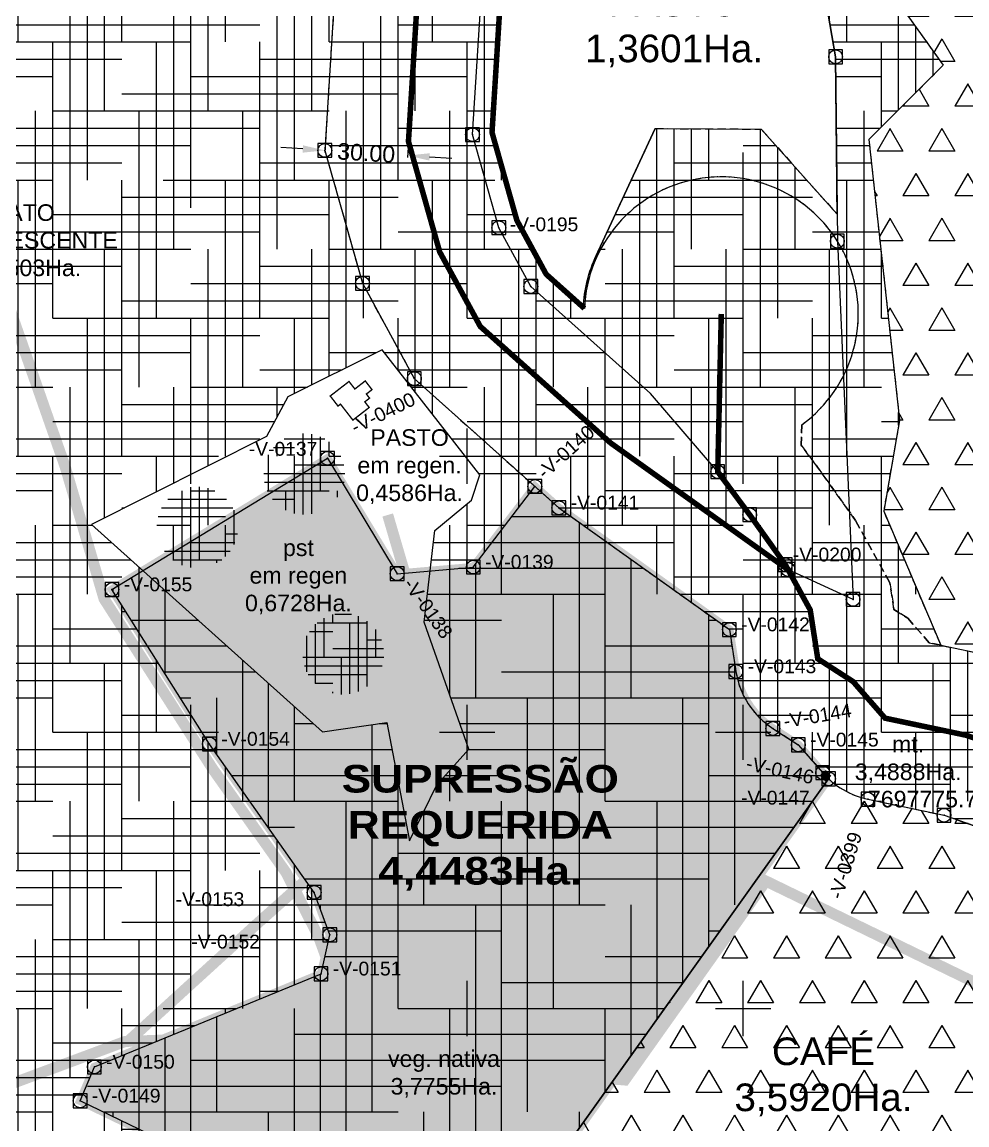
# Model space of a CAD drawing. Extents: x 268950 to 272314, y 7696987 to 7699363.
# Drawn here: x 269638.9 to 269981, y 7697657.8 to 7698057.2 of the extents above; entities that cross this region are included whole.
import ezdxf

# ---------------------------------------------------------------- set-up
doc = ezdxf.new("R2010")
doc.units = 0
doc.header["$LTSCALE"] = 40
doc.header["$MEASUREMENT"] = 0
doc.header["$PDMODE"] = 96
doc.header["$PDSIZE"] = 5
doc.linetypes.add('HIDDEN', pattern=[0.375, 0.25, -0.125])
for name, color, linetype in [('divi', 7, 'Continuous'), ('ESTRDA', 41, 'Continuous'), ('GRADE', 7, 'Continuous'), ('GRADE-EIXO', 9, 'Continuous'), ('POL_APP', 41, 'Continuous'), ('PRENCHIMENTO', 254, 'Continuous'), ('PT_TIPO-V', 7, 'Continuous'), ('TRACKLOGS', 7, 'Continuous')]:
    doc.layers.add(name, color=color, linetype=linetype)
doc.layers.add('pena 02', color=1, linetype='Continuous', lineweight=25)
doc.styles.add('ARIAL', font='arial.ttf')
doc.styles.add('ROMANS', font='romans.shx')
doc.styles.get("Standard").update_dxf_attribs({"font": 'arial.ttf'})
doc.styles.add('style1', font='arial.ttf')
doc.linetypes.add('CERCA', pattern='A,12.7,-4,["X",Standard,S=2,R=0,X=-2,Y=-1],-4', length=20.7)
doc.dimstyles.get("Standard").update_dxf_attribs({"dimtxt": 0.18, "dimasz": 0.18, "dimexe": 0.18, "dimexo": 0.0625, "dimgap": 0.09, "dimtad": 0, "dimtih": 1, "dimtoh": 1, "dimdec": 4, "dimzin": 0, "dimdsep": 46, "dimtxsty": 'Standard', "dimcen": 0.09, "dimadec": 0, "dimazin": 0, "dimtfac": 1, "dimtdec": 4, "dimtofl": 0, "dimtmove": 0, "dimatfit": 3, "dimfxl": 0, "dimtolj": 1, "dimtzin": 0, "dimarcsym": 0})
pattern_1 = [(240, (0, 0), (9.37499998184964, -16.23797631047911), [9.375, -9.375]), (299.9999999999999, (0, 0), (18.74999998184964, -1.047911848211466e-08), [9.375, -9.375]), (180, (4.687499999999999, -8.11898815), (-9.375000000000002, -16.2379763), [9.375, -9.375])]
pattern_2 = [(0, (0, 0), (25, 6.25), [100, -50]), (90, (0, 0), (-6.250000000000002, -25), [100, -50])]
pattern_3 = [(0, (0, 0), (12.5, 3.125), [50, -25]), (90, (0, 0), (-3.125000000000001, -12.5), [50, -25])]

# ---------------------------------------------------------------- blocks, each defined once
blk = doc.blocks.new('PASTO CASA')
at = {"layer": 'TRACKLOGS', "color": 5}
blk.add_lwpolyline([(269779.143220107, 7697760.76238048), (269789.004338725, 7697780.98415203), (269800.605378412, 7697793.84294514), (269784.45402136, 7697839.91819674), (269788.27544361, 7697873.04407705), (269801.564681448, 7697884.05818051), (269804.676934261, 7697893.23685242), (269769.216119843, 7697938.50792595), (269735.095327509, 7697921.44262005), (269727.430643226, 7697907.11487209), (269664.070141714, 7697875.31866075), (269747.662165075, 7697800.23147012), (269770.94104717, 7697803.54385461), (269779.143220107, 7697760.76238048)], dxfattribs=at)
blk = doc.blocks.new('BL-GRADEI')
at = {"layer": 'GRADE', "color": 8}
for p, q in [((0, -2.5), (0, 2.5)), ((-2.5, 0), (2.5, 0))]:
    blk.add_line(p, q, dxfattribs=at)
at = {"layer": 'GRADE', "color": 8, "style": 'ROMANS'}
blk.add_attdef('E-N', (0.5, 0.5), '', height=1.75, dxfattribs=at)
blk = doc.blocks.new('*D13')
at = {"color": 0, "linetype": 'HIDDEN', "lineweight": -2, "ltscale": 50}
for p, q in [((269748.8177423653, 7698015.613008456), (269748.4696216771, 7698010.036915822)), ((269740.5300296681, 7698011.25399377), (269732.5455747289, 7698011.752470774)), ((269778.7594483876, 7698013.743719692), (269778.4113276993, 7698008.167627058)), ((269786.4406455689, 7698008.387750998), (269794.4251005081, 7698007.889273995))]:
    blk.add_line(p, q, dxfattribs=at)
at = {"color": 0, "linetype": 'HIDDEN', "ltscale": 50}
for points in [[(269740.6131091687, 7698012.58473626), (269740.4469501675, 7698009.923251281), (269748.5144846074, 7698010.755516766)], [(269786.5237250695, 7698009.718493488), (269786.3575660683, 7698007.057008509), (269778.4561906296, 7698008.886228002)]]:
    blk.add_solid(points, dxfattribs=at)
at = {"layer": 'Defpoints', "color": 0, "linetype": 'HIDDEN', "ltscale": 50}
for p in [(269748.8333197717, 7698015.862522673), (269748.5144846074, 7698010.755516766), (269778.7750257939, 7698013.993233909)]:
    blk.add_point(p, dxfattribs=at)
at = {"color": 0, "linetype": 'HIDDEN', "ltscale": 50, "insert": (269763.4853376186, 7698009.820872384), "char_height": 6, "attachment_point": 5, "rotation": 356.4276072603269}
blk.add_mtext('\\A1;30.00', dxfattribs=at)
blk = doc.blocks.new('POL_APP')
at = {"layer": 'POL_APP', "color": 1, "linetype": 'Continuous', "ltscale": 50}
blk.add_lwpolyline([(269924.1572710811, 7698098.87262406), (269933.4516714901, 7698044.62367284), (269934.0782274091, 7697977.87959952), (269939.7750501011, 7697848.15433957), (269916.195318929, 7697858.962245994), (269915.2308268431, 7697860.71413053), (269902.3391312401, 7697878.79162706), (269890.7676072531, 7697894.37088338), (269866.4095440792, 7697922.74513696), (269823.0756530233, 7697961.480980623), (269811.5097173685, 7697982.749634063), (269801.974774037, 7698016.47548372), (269805.6536605073, 7698075.40278234)], dxfattribs=at)
blk.add_lwpolyline([(269752.8766754388, 7698080.627779426), (269748.5144846076, 7698010.755516767), (269762.1198707921, 7697962.63218839), (269780.9041394541, 7697928.089708455), (269833.248223285, 7697881.299720329), (269894.9928582094, 7697837.20120487), (269897.336615697, 7697822.042944174, 0.2144463881282025), (269910.734677228, 7697801.40901089), (269919.9386323727, 7697795.478298022), (269928.7620716494, 7697785.383436462, 0.1625770550986229), (269945.159707303, 7697775.772054398), (269972.6953361627, 7697769.965328945), (269986.2200590016, 7697765.259071751)], format="xyb", dxfattribs=at)

msp = doc.modelspace()

# ---------------------------------------------------------------- hatches: boundary and pattern name
at = {"layer": 'PRENCHIMENTO', "linetype": 'HIDDEN', "ltscale": 50}
h = msp.add_hatch(dxfattribs=at)
h.set_pattern_fill('HOUND', color=1, scale=100)
h.set_pattern_definition(pattern_2)
h.paths.add_polyline_path([(270042.794195067, 7697771.98865056), (270017.771295624, 7697778.35278969), (270000.999596073, 7697791.88057845), (269980.752616291, 7697798.92600891), (269951.349975239, 7697805.12645071), (269939.743315916, 7697818.40558318), (269926.984313887, 7697826.62704627), (269924.245560419, 7697844.33994501), (269916.2300278079, 7697858.899201466), (269852.018782225, 7697904.75939012), (269804.774807512, 7697946.99042855), (269790.076387722, 7697974.01942179), (269778.775025794, 7698013.99323391), (269782.598296833, 7698075.23324119), (269788.451321811, 7698094.37494343), (269788.629405231, 7698115.61845909), (269767.8856737903, 7698144.746642609), (269741.3220347573, 7698170.35374064), (269707.2904318098, 7698191.217800449), (269696.7347405041, 7698193.03910014), (269667.0311905149, 7698201.382545898), (269656.3437771965, 7698218.360080332), (269644.7513844742, 7698235.28285074), (269596.1369284309, 7698255.961427835), (269563.5502871796, 7698269.013766851), (269538.9079082165, 7698269.864121679), (269505.9424901532, 7698268.783145489), (269463.3534641254, 7698296.66149948), (269440.2440683738, 7698326.350718326), (269443.8687053395, 7698273.560215882), (269497.4469305343, 7698238.488441123), (269538.8821737036, 7698239.847153189), (269557.268967398, 7698239.212664983), (269584.6869666734, 7698228.230587421), (269624.9504221273, 7698211.104180271), (269631.2651857855, 7698201.885781782), (269647.7969070239, 7698175.624247939), (269690.1103788859, 7698163.738794602), (269696.5174295593, 7698162.633309505), (269722.854872101, 7698146.486377572), (269745.0624747009, 7698125.078457668), (269758.5489013979, 7698106.140924033), (269758.4888878749, 7698098.98192959), (269752.8766754387, 7698080.627779426), (269748.5144846075, 7698010.755516767), (269762.119870792, 7697962.63218839), (269780.904139454, 7697928.089708455), (269833.2482232848, 7697881.299720329), (269894.9928582093, 7697837.20120487), (269897.3366156969, 7697822.042944174, 0.2144463881282013), (269910.7346772279, 7697801.40901089), (269919.9386323726, 7697795.478298022), (269928.7620716444, 7697785.383436466, 0.02561658402370908), (269930.8995114869, 7697783.176996673, 0.1363924417754709), (269945.1597073019, 7697775.772054398), (269972.6953361626, 7697769.965328945), (269986.2200590015, 7697765.259071751), (269998.9368454287, 7697755.001912065, 0.1078377782754368), (270010.3767293287, 7697749.278395641), (270032.8147373482, 7697743.571678673), (270047.2139220439, 7697737.030578494, 0.09610536711786534), (270058.3275370972, 7697734.37234818), (270084.7295941476, 7697733.232293185), (270091.752792389, 7697728.08573416, 0.02456764898701015), (270094.2119978095, 7697726.463012529), (270113.0884670225, 7697715.297548587, 0.08773099031455873), (270122.8692556446, 7697711.625705152), (270141.3315561091, 7697708.187494743), (270182.4219646472, 7697682.803688878), (270184.6712503377, 7697682.830636439), (270195.820708529, 7697704.59838895), (270212.854047381, 7697690.58873526), (270234.397120658, 7697668.70789894), (270246.441382682, 7697666.5658793), (270252.195816196, 7697649.51055287), (270263.703654725, 7697649.66761871), (270280.725473957, 7697653.87213943), (270287.699183558, 7697639.430389199), (270297.3916412, 7697613.85324091), (270303.913162598, 7697598.70008847), (270314.399784212, 7697590.09616718), (270325.985086638, 7697587.31009982), (270333.386674799, 7697578.19284115), (270336.690035812, 7697568.56540029), (270316.584598154, 7697562.72250933), (270317.132848298, 7697558.24020417), (270319.0707013682, 7697556.326295436), (270337.2090194188, 7697560.812569343), (270342.667747206, 7697570.95839887), (270329.682432477, 7697607.993803099), (270324.370154256, 7697623.68494226), (270310.741509323, 7697635.65356936), (270297.569519362, 7697646.75808775), (270290.941060317, 7697655.78011938), (270279.313199458, 7697658.4804465), (270258.6865516472, 7697662.387683534), (270258.7445877292, 7697662.445552523), (270248.120986769, 7697671.80448391), (270238.677769695, 7697676.77904691), (270230.518682764, 7697684.28586206), (270216.208370419, 7697697.51546586), (270204.790187128, 7697713.07382421), (270190.775571643, 7697712.90592215), (270152.331888473, 7697736.65470015), (270128.361686851, 7697741.11863989), (270109.485217639, 7697752.28410383), (270095.118937001, 7697762.81163114), (270059.621747197, 7697764.34441885)])
h = msp.add_hatch(dxfattribs=at)
h.set_pattern_fill('HOUND', color=70, scale=100)
h.set_pattern_definition(pattern_2)
h.paths.add_polyline_path([(269727.430643226, 7697907.11487209), (269735.095327509, 7697921.44262005), (269769.216119843, 7697938.50792595), (269804.676934261, 7697893.23685242), (269801.564681448, 7697884.05818051), (269788.27544361, 7697873.04407705), (269786.5966371257, 7697858.491395083), (269802.237297383, 7697859.85315179), (269824.5619640551, 7697889.064303), (269780.904139454, 7697928.089708455), (269762.119870792, 7697962.63218839), (269748.5144846075, 7698010.755516767), (269752.8766754387, 7698080.627779426), (269758.4888878749, 7698098.98192959), (269758.5489013979, 7698106.140924033), (269745.0624747009, 7698125.078457668), (269722.854872101, 7698146.486377572), (269696.5174295593, 7698162.633309505), (269690.1103788859, 7698163.738794602), (269647.7969070239, 7698175.624247939), (269631.2651857855, 7698201.885781782), (269624.9504221273, 7698211.104180271), (269584.6869666734, 7698228.230587421), (269557.268967398, 7698239.212664983), (269538.8821737036, 7698239.847153189), (269497.4469305343, 7698238.488441123), (269443.8687053391, 7698273.560215882), (269455.73695658, 7698100.70678199), (269457.4565314621, 7698093.130815629), (269571.322025995, 7698142.338843071), (269531.047466625, 7697837.63588777), (269531.4295573732, 7697811.596225556), (269540.877661231, 7697779.29772533), (269532.6962517239, 7697643.377896833), (269569.94734973, 7697649.56210569, -0.1217635986117312), (269584.3019331848, 7697648.442763835), (269614.639420469, 7697661.96342051), (269648.725954205, 7697651.61389376), (269736.291245246, 7697601.25976421), (269779.417499636, 7697588.223533), (269797.3601033256, 7697600.171727276), (269659.892830854, 7697666.53740866), (269665.04591141, 7697678.81735588), (269747.124198914, 7697712.55548316), (269750.327844715, 7697726.64507172), (269744.648784461, 7697742.02493352), (269706.743301113, 7697795.76897251), (269671.409263703, 7697851.70462409), (269682.7004095896, 7697858.583876506), (269664.070141714, 7697875.31866075)])
h.paths.add_polyline_path([(269610.4681590768, 7697961.968433987), (269666.5841208776, 7697961.968433987), (269666.5841208776, 7697994.357247083), (269610.4681590768, 7697994.357247083)], flags=24)
at = {"layer": 'PRENCHIMENTO', "linetype": 'Continuous', "ltscale": 50}
h = msp.add_hatch(dxfattribs=at)
h.set_pattern_fill('TRIANG', color=70, scale=50, angle=180)
h.set_pattern_definition(pattern_1)
h.paths.add_polyline_path([(270082.50669048, 7698261.52634263), (270081.113910356, 7698264.822124586), (269913.7922200228, 7698123.430483933), (269972.389205844, 7698041.561770351), (269945.4886893689, 7698014.74720383), (269956.572702026, 7697913.00437762), (269950.8524291319, 7697880.12016938), (269971.5255302416, 7697831.531623572), (269988.809896426, 7697827.886688875), (270015.7791331444, 7697818.502085148), (270030.4582823328, 7697806.662114561), (270112.6094430548, 7697808.401111661), (270226.875666764, 7697976.86362223)])
h.paths.add_polyline_path([(270050.6662904517, 7697802.868676839), (270078.0690871779, 7697802.868676839), (270078.0690871779, 7697810.527271656), (270050.6662904517, 7697810.527271656)], flags=9)
h.paths.add_polyline_path([(270052.5174477386, 7697980.150632109), (270121.9853877113, 7697980.150632109), (270121.9853877113, 7698017.465320603), (270052.5174477386, 7698017.465320603)], flags=24)
h = msp.add_hatch(dxfattribs=at)
h.set_pattern_fill('HOUND', color=70, scale=100)
h.set_pattern_definition(pattern_2)
edge = h.paths.add_edge_path()
edge.add_line((269971.5255302424, 7697831.531623571), (269967.3440737544, 7697832.413410944))
edge.add_line((269967.3440737544, 7697832.413410944), (269959.5479994594, 7697841.332868337))
edge.add_line((269959.5479994594, 7697841.332868337), (269954.5711504361, 7697844.53977907))
edge.add_line((269954.5711504361, 7697844.53977907), (269953.0830866171, 7697854.163837626))
edge.add_line((269953.0830866171, 7697854.163837626), (269940.6694946633, 7697876.711642939))
edge.add_line((269940.6694946633, 7697876.711642939), (269926.5958128683, 7697896.446590276))
edge.add_line((269926.5958128683, 7697896.446590276), (269920.9910352781, 7697903.9925511))
edge.add_line((269920.9910352781, 7697903.9925511), (269921.1567872553, 7697911.380107794))
edge.add_arc((269892.050309987, 7697951.54087508), 49.59913555670247, 305.9326855403866, 537.7187050673393)
edge.add_line((269842.4904845481, 7697953.515197854), (269842.104147503, 7697953.860541672))
edge.add_arc((269892.0503099871, 7697951.540875079), 49.99999999988596, 155.0078998585787, 177.3409034235943, ccw=False)
edge.add_line((269846.7320075665, 7697972.665539945), (269868.1673042279, 7698018.65023427))
edge.add_line((269868.1673042279, 7698018.65023427), (269906.5028949833, 7698018.459118899))
edge.add_line((269906.5028949833, 7698018.459118899), (269933.9869109492, 7697987.607115148))
edge.add_line((269933.9869109492, 7697987.607115148), (269933.45167149, 7698044.623672841))
edge.add_line((269933.45167149, 7698044.623672841), (269924.1572710809, 7698098.872624059))
edge.add_line((269924.1572710809, 7698098.872624059), (269901.9348975655, 7698113.410705432))
edge.add_line((269901.9348975655, 7698113.410705432), (269869.6105834183, 7698112.186284762))
edge.add_line((269869.6105834183, 7698112.186284762), (269836.7165275509, 7698106.090681012))
edge.add_line((269836.7165275509, 7698106.090681012), (269840.1631319894, 7698082.547222949))
edge.add_line((269840.1631319894, 7698082.547222949), (269824.4694145485, 7698064.344958261))
edge.add_line((269824.4694145485, 7698064.344958261), (269812.7466555604, 7698071.234302494))
edge.add_line((269812.7466555604, 7698071.234302494), (269818.4137557471, 7698089.767957269))
edge.add_line((269818.4137557471, 7698089.767957269), (269818.5594131018, 7698107.143377692))
edge.add_line((269818.5594131018, 7698107.143377692), (269913.7922200227, 7698123.430483932))
edge.add_line((269913.7922200227, 7698123.430483932), (269972.389205844, 7698041.56177035))
edge.add_line((269972.389205844, 7698041.56177035), (269945.488689369, 7698014.74720383))
edge.add_line((269945.488689369, 7698014.74720383), (269956.572702026, 7697913.00437762))
edge.add_line((269956.572702026, 7697913.00437762), (269950.852429132, 7697880.12016938))
edge.add_line((269950.852429132, 7697880.12016938), (269971.5255302424, 7697831.531623571))
at = {"layer": 'PRENCHIMENTO', "linetype": 'HIDDEN', "ltscale": 50}
h = msp.add_hatch(dxfattribs=at)
h.set_pattern_fill('HOUND', color=1, scale=100)
h.set_pattern_definition(pattern_2)
h.paths.add_polyline_path([(269902.6232688889, 7698000), (269900, 7698000), (269900, 7698000.498782272, 0.4501616300708786), (269842.4904845481, 7697953.515197854), (269842.104147503, 7697953.860541672), (269828.6454755701, 7697965.891148645), (269818.032904652, 7697985.40665519), (269809.0355669805, 7698017.230951053), (269812.3199182273, 7698069.838702954), (269818.4137557471, 7698089.767957269), (269818.5594131018, 7698107.143377692), (269788.5152851264, 7698102.005107382), (269788.451321811, 7698094.37494343), (269782.598296833, 7698075.23324119), (269778.775025794, 7698013.99323391), (269790.076387722, 7697974.01942179), (269804.774807512, 7697946.99042855), (269852.018782225, 7697904.75939012), (269916.2300278079, 7697858.899201466), (269924.245560419, 7697844.33994501), (269926.984313887, 7697826.62704627), (269939.743315916, 7697818.40558318), (269951.349975239, 7697805.12645071), (269980.752616291, 7697798.92600891), (270000.999596073, 7697791.88057845), (270017.771295624, 7697778.35278969), (270042.794195067, 7697771.98865056), (270059.621747197, 7697764.34441885), (270095.118937001, 7697762.81163114), (270109.485217639, 7697752.28410383), (270128.361686851, 7697741.11863989), (270152.331888473, 7697736.65470015), (270190.775571643, 7697712.90592215), (270193.211085423, 7697712.935100816), (270198.069694808, 7697721.42516628), (270212.20001446, 7697725.03735568), (270222.006451049, 7697717.95072864), (270232.794874091, 7697711.55051874), (270246.776166848, 7697710.111951694), (270238.6892481883, 7697717.588149784), (270219.8514638515, 7697743.256418699), (270199.1291786388, 7697743.008155422), (270168.0986692792, 7697762.177408137, 0.0925763474867239), (270157.8243196815, 7697766.147634887), (270139.0691454412, 7697769.640386803), (270126.027930711, 7697777.3542877), (270112.8513622531, 7697787.01000081, 0.1483860172561517), (270096.4131471004, 7697792.78370181), (270066.7306166049, 7697794.06540941), (270055.2020202212, 7697799.302490916, 0.04436556047792395), (270050.1887613615, 7697801.06304461), (270031.5102771554, 7697805.813592102), (270019.8340462678, 7697815.231456075, 0.0861808448316726), (270010.8589632236, 7697820.214178281), (269990.6119834408, 7697827.259608741, 0.03176914025195093), (269986.9428842178, 7697828.280405224), (269971.5255302416, 7697831.531623572), (269967.3440737544, 7697832.413410944), (269959.5479994594, 7697841.332868337), (269954.5711504361, 7697844.53977907), (269953.0830866171, 7697854.163837626), (269940.6694946633, 7697876.711642939), (269926.5958128683, 7697896.446590276), (269920.9910352781, 7697903.9925511), (269921.1567872553, 7697911.380107794, 0.6479150151604461)])
h.paths.add_polyline_path([(270161.1411932172, 7697734.782276219), (270173.7417119023, 7697755.179550895), (270163.2227349814, 7697761.67770162), (270150.6222162964, 7697741.280426944)], flags=24)
h.paths.add_polyline_path([(269814.1618327427, 7697980.112615644), (269841.5646294688, 7697980.112615644), (269841.5646294688, 7697987.771210461), (269814.1618327427, 7697987.771210461)], flags=24)
h.paths.add_polyline_path([(269916.6674278448, 7697860.522682311), (269944.0702245709, 7697860.522682311), (269944.0702245709, 7697868.181277128), (269916.6674278448, 7697868.181277128)], flags=24)
at = {"layer": 'PRENCHIMENTO', "linetype": 'Continuous', "ltscale": 50}
h = msp.add_hatch(dxfattribs=at)
h.set_pattern_fill('HOUND', color=1, scale=100)
h.set_pattern_definition(pattern_2)
h.paths.add_polyline_path([(270373.7109218172, 7697576.030101779), (270372.4624650474, 7697576.650764538), (270358.0462446749, 7697617.767253439), (270352.7858462256, 7697633.305152752, 0.1316828683692204), (270344.1660685101, 7697646.226498969), (270330.5374235715, 7697658.195126073, 0.005049491405804392), (270330.0781270658, 7697658.590334918), (270319.6337003585, 7697667.395407559), (270315.1174793527, 7697673.542460512, 0.1652191533545287), (270299.2951826298, 7697684.593460741, 0.1089251904540578), (270294.0034277348, 7697696.377593753), (270290.8236946263, 7697700.656654843), (270283.1427187949, 7697722.76134773), (270280.0866282557, 7697737.81263331, 0.06657040414118331), (270277.4848845709, 7697745.328241517), (270274.5835839848, 7697751.093843956), (270272.4308924729, 7697762.828154125), (270273.5667682044, 7697776.978170567), (270277.2323166931, 7697795.590547552, 0.1168521392626985), (270276.7040617922, 7697809.413827671), (270273.0738324232, 7697822.487791657), (270285.8216423538, 7697880.093651867), (270312.6507280774, 7697920.915393212), (270336.4722425319, 7697945.977751857), (270336.361059594, 7697945.72492534), (270352.574688311, 7697953.01321874), (270374.1900279187, 7697952.658068284), (270414.242951974, 7697979.43262356), (270422.207286497, 7698003.53311553), (270403.975472233, 7698018.44923385), (270410.4360439181, 7698040.57200072, 0.5760375058164715), (270328.7912482621, 7698011.988001935), (270320.1135185903, 7698009.603359068, 0.1364870941533237), (270306.3181779206, 7698001.343801501), (270267.3110018427, 7697960.30477191, 0.04467525345790064), (270263.9854521527, 7697956.113473394), (270232.6518312076, 7697908.437865554, 0.09116479519958219), (270228.4306854189, 7697898.443074991), (270212.8751861249, 7697828.149595351, 0.1227686204404368), (270213.2601954628, 7697813.641217699), (270216.9895915713, 7697800.21011309), (270214.365754947, 7697786.887185688, 0.02859550897118168), (270213.8965544081, 7697783.490784242), (270212.307568834, 7697763.696213962, 0.06547767408825647), (270212.7038037102, 7697755.882476247), (270215.0306841097, 7697743.198663362), (270199.1291786388, 7697743.008155422), (270168.0986692792, 7697762.177408137, 0.09257634748672339), (270157.8243196815, 7697766.147634887), (270139.0691454412, 7697769.640386803), (270126.027930711, 7697777.3542877), (270112.8513622531, 7697787.01000081, 0.1483860172561514), (270096.4131471004, 7697792.78370181), (270066.7306166049, 7697794.06540941), (270055.2020202212, 7697799.302490916, 0.04436556047792391), (270050.1887613615, 7697801.06304461), (270031.5102771554, 7697805.813592102), (270019.8340462678, 7697815.231456075, 0.08618084485320265), (270010.8589632212, 7697820.214178282), (269990.6119834381, 7697827.259608742, 0.03176914023643579), (269986.9428842169, 7697828.280405224), (269985.7626322803, 7697828.529297269), (269971.5255302416, 7697831.531623572), (269967.3440737544, 7697832.413410944), (269959.5479994594, 7697841.332868337), (269954.5711504361, 7697844.53977907), (269953.0830866171, 7697854.163837626), (269940.6694946633, 7697876.711642939), (269926.5958128683, 7697896.446590276), (269920.9910352781, 7697903.9925511), (269921.1567872553, 7697911.380107794, 1.597014638220179), (269842.4904845481, 7697953.515197854), (269828.6454755701, 7697965.891148645), (269818.032904652, 7697985.40665519), (269809.0355669805, 7698017.230951053), (269812.3199182273, 7698069.838702954), (269818.4137557471, 7698089.767957269), (269818.5594131016, 7698107.14337769), (269788.5152851264, 7698102.005107381), (269788.451321811, 7698094.37494343), (269782.598296833, 7698075.23324119), (269778.775025794, 7698013.99323391), (269790.076387722, 7697974.01942179), (269804.774807512, 7697946.99042855), (269852.018782225, 7697904.75939012), (269916.2300278079, 7697858.899201466), (269924.245560419, 7697844.33994501), (269926.984313887, 7697826.62704627), (269939.743315916, 7697818.40558318), (269951.349975239, 7697805.12645071), (269980.752616291, 7697798.92600891), (270000.999596073, 7697791.88057845), (270017.771295624, 7697778.35278969), (270042.794195067, 7697771.98865056), (270059.621747197, 7697764.34441885), (270095.118937001, 7697762.81163114), (270109.485217639, 7697752.28410383), (270128.361686851, 7697741.11863989), (270152.331888473, 7697736.65470015), (270190.775571643, 7697712.90592215), (270204.790187128, 7697713.07382421), (270216.208370419, 7697697.51546586), (270230.518682764, 7697684.28586206), (270238.677769695, 7697676.77904691), (270248.120986769, 7697671.80448391), (270258.844167757, 7697662.35782684), (270279.313199458, 7697658.4804465), (270290.941060317, 7697655.78011938), (270297.569519362, 7697646.75808775), (270310.741509323, 7697635.65356936), (270324.370154256, 7697623.68494226), (270329.682432477, 7697607.993803099), (270342.667747206, 7697570.95839887), (270337.150204069, 7697560.70325257), (270360.355927208, 7697549.16666717), (270362.266398306, 7697537.63961729), (270368.488456611, 7697526.14612712), (270377.693483562, 7697517.25102618), (270392.6076872233, 7697505.807509207), (270392.6076872007, 7697505.807509228), (270377.6934835545, 7697517.251026175), (270368.4884566144, 7697526.146127113), (270362.266398306, 7697537.63961729), (270360.355927208, 7697549.16666717), (270337.0229078736, 7697560.766537107), (270319.0707013682, 7697556.326295436), (270325.498854468, 7697549.97756934), (270352.406149412, 7697516.27890324), (270343.3800910324, 7697509.727540762, 0.05590840705649511), (270347.6415398064, 7697504.572855237), (270356.8465667588, 7697495.677754295, 0.02845814980312747), (270359.4311971646, 7697493.449998984), (270366.8101960825, 7697487.788168069), (270378.671220612, 7697484.91333556), (270392.162838784, 7697474.73042873), (270410.623434492, 7697472.43337716), (270413.811653004, 7697469.91083429), (270413.625248092, 7697454.5652996), (270447.532978744, 7697457.01802894), (270460.995414226, 7697447.82551769), (270462.8461620313, 7697430.882542383), (270463.681370739, 7697430.281146789), (270464.8832536759, 7697429.442051275), (270468.8270153807, 7697418.550529648, 0.1687672684997836), (270481.2361390638, 7697403.261390899), (270488.1652123521, 7697398.968964729, 0.03622999877826567), (270492.0120517301, 7697396.95552792), (270497.5807525724, 7697403.831500969), (270520.055370632, 7697421.565599494), (270503.96383225, 7697424.4719765), (270497.034758961, 7697428.76440267), (270489.853506547, 7697448.59693106), (270481.0339620821, 7697454.75430294), (270481.0339625038, 7697454.754302637), (270489.8535065472, 7697448.596931059), (270497.034758961, 7697428.76440267), (270503.96383225, 7697424.4719765), (270520.055370632, 7697421.565599494), (270545.7342448633, 7697441.8280878), (270543.2306880017, 7697443.910172377, 0.1294802840516547), (270529.3802539277, 7697450.366784545), (270520.5406778173, 7697451.963346672), (270518.0612501272, 7697458.810804082, 0.1546924625668296), (270507.0268350194, 7697473.195239726), (270498.3865541431, 7697479.227458591), (270486.1821178216, 7697488.015315037), (270480.0854029451, 7697494.518181056, 0.08548187634032675), (270471.9605494512, 7697500.657290484), (270459.5721866217, 7697507.052171823, 0.1986083964091591), (270436.7252384283, 7697508.985270337), (270420.0995157668, 7697521.315730955), (270412.8594344846, 7697527.940442423, 0.02164551831597975), (270410.8699736033, 7697529.608536416), (270397.3115343424, 7697540.011789136), (270392.6658112119, 7697544.501094425), (270391.0409897259, 7697547.50249185), (270389.9521895017, 7697554.071894814, 0.2407962987720577)])
at = {"layer": 'PRENCHIMENTO', "linetype": 'HIDDEN', "ltscale": 50}
h = msp.add_hatch(dxfattribs=at)
h.set_pattern_fill('HOUND', color=70, scale=50)
h.set_pattern_definition(pattern_3)
h.paths.add_polyline_path([(269726.3770292229, 7697893.528255662, 0.1284363139109131), (269728.2548762441, 7697886.33842666), (269749.4399964617, 7697899.245689651), (269755.255148802, 7697889.623911678, 0.06729425518742546), (269755.7830191123, 7697893.528255662, 1)])
h.paths.add_polyline_path([(269687.6107408897, 7697874.230960302, 0.193264641877815), (269691.6934549265, 7697864.062986375), (269716.2197743139, 7697879.005910998, 0.84692913285085)])
h = msp.add_hatch(color=253, dxfattribs=at)
h.dxf.hatch_style = 1
edge = h.paths.add_edge_path()
edge.add_arc((269951.3499752274, 7697805.126450716), 29.99999999915376, 221.1551646285589, 227.0247695479088, ccw=False)
edge.add_line((269928.7620716476, 7697785.383436462), (269919.9386323753, 7697795.478298021))
edge.add_line((269919.9386323753, 7697795.478298021), (269910.7346772278, 7697801.409010889))
edge.add_arc((269926.984313886, 7697826.627046269), 29.99999999949211, 188.7894229951943, 237.2036572256829, ccw=False)
edge.add_line((269897.3366156961, 7697822.042944173), (269894.9928582081, 7697837.20120487))
edge.add_line((269894.9928582081, 7697837.20120487), (269833.248223281, 7697881.29972033))
edge.add_line((269833.248223281, 7697881.29972033), (269824.5619640543, 7697889.064303))
edge.add_line((269824.5619640543, 7697889.064303), (269802.237297383, 7697859.85315179))
edge.add_line((269802.237297383, 7697859.85315179), (269774.6969905447, 7697857.45535036))
edge.add_line((269774.6969905447, 7697857.45535036), (269749.4399964617, 7697899.245689651))
edge.add_line((269749.4399964617, 7697899.245689651), (269671.4092637014, 7697851.704624091))
edge.add_line((269671.4092637014, 7697851.704624091), (269706.7433011123, 7697795.768972499))
edge.add_line((269706.7433011123, 7697795.768972499), (269744.6487844599, 7697742.024933518))
edge.add_line((269744.6487844599, 7697742.024933518), (269750.327844714, 7697726.64507172))
edge.add_line((269750.327844714, 7697726.64507172), (269747.1241989131, 7697712.55548316))
edge.add_line((269747.1241989131, 7697712.55548316), (269665.0459114099, 7697678.817355881))
edge.add_line((269665.0459114099, 7697678.817355881), (269659.8928308536, 7697666.53740866))
edge.add_line((269659.8928308536, 7697666.53740866), (269799.5957775299, 7697599.09240098))
edge.add_line((269799.5957775299, 7697599.09240098), (269930.8995114869, 7697783.176996673))
h = msp.add_hatch(dxfattribs=at)
h.set_pattern_fill('HOUND', color=70, scale=50)
h.set_pattern_definition(pattern_3)
h.paths.add_polyline_path([(269755.2551488023, 7697889.62391168), (269749.4399964631, 7697899.245689651), (269728.2548762445, 7697886.338426659, 0.670233976854317)])
h.paths.add_polyline_path([(269717.0167307791, 7697874.230960302, 0.08287858179067298), (269716.2197743134, 7697879.005911), (269691.6934549254, 7697864.062986376, 0.6760741329771388)])
h = msp.add_hatch(dxfattribs=at)
h.set_pattern_fill('HOUND', color=70, scale=150)
h.set_pattern_definition([(0, (0, 0), (37.5, 9.375), [150, -75]), (90, (0, 0), (-9.375000000000002, -37.5), [150, -75])])
h.paths.add_polyline_path([(269930.879634136, 7697783.195533372, -0.02538994187746568), (269928.7620716493, 7697785.383436462), (269919.9386323726, 7697795.478298022), (269910.7346772279, 7697801.40901089, -0.2144463881282016), (269897.3366156969, 7697822.042944174), (269894.9928582093, 7697837.20120487), (269833.2482232848, 7697881.299720329), (269824.5619640551, 7697889.064303), (269802.237297383, 7697859.85315179), (269786.5966371258, 7697858.491395083), (269784.45402136, 7697839.91819674), (269800.6053784122, 7697793.84294514), (269789.0043387249, 7697780.984152029), (269779.143220107, 7697760.76238048), (269770.9410471701, 7697803.543854609), (269747.6621650748, 7697800.23147012), (269682.7004095899, 7697858.583876506), (269671.409263703, 7697851.70462409), (269706.743301113, 7697795.76897251), (269744.648784461, 7697742.02493352), (269750.327844715, 7697726.64507172), (269747.124198914, 7697712.55548316), (269665.04591141, 7697678.81735588), (269659.892830854, 7697666.53740866), (269797.3601033256, 7697600.171727276), (269803.0847277459, 7697603.983823108)])
h.paths.add_polyline_path([(269763.4936691675, 7697655.563143909), (269819.6096309683, 7697655.563143909), (269819.6096309683, 7697687.951957005), (269763.4936691675, 7697687.951957005)], flags=24)
h = msp.add_hatch(dxfattribs=at)
h.set_pattern_fill('HOUND', color=70, scale=50)
h.set_pattern_definition([(0, (-1236.154635017039, -60.31052546482533), (12.5, 3.125), [50, -25]), (90, (-1236.154635017039, -60.31052546482533), (-3.125000000000001, -12.5), [50, -25])])
h.paths.add_polyline_path([(269769.8838078096, 7697828.429495094, 1), (269740.4778179202, 7697828.429495094, 1)])
h = msp.add_hatch(dxfattribs=at)
h.set_pattern_fill('TRIANG', color=70, scale=50, angle=180)
h.set_pattern_definition(pattern_1)
h.paths.add_polyline_path([(270019.74568222, 7697691.51068722), (270082.703727315, 7697683.21950628), (270159.170095527, 7697666.14343556), (270184.704493648, 7697665.21844957), (270182.769922249, 7697679.11856016), (270168.151418732, 7697682.25083613), (270135.163698658, 7697689.24800604), (270104.769296987, 7697706.52253615), (270090.7105859075, 7697728.849457038), (270084.7295941476, 7697733.232293185), (270058.3275370972, 7697734.37234818, -0.09610536711786523), (270047.2139220439, 7697737.030578494), (270032.8147373482, 7697743.571678673), (270010.3767293287, 7697749.278395641, -0.1078377782754369), (269998.9368454287, 7697755.001912065), (269986.2200590015, 7697765.259071751), (269972.6953361626, 7697769.965328945), (269945.1597073029, 7697775.772054398, -0.1363924417744671), (269930.8995114879, 7697783.176996673), (269799.595777531, 7697599.09240098), (269785.615031543, 7697578.58303345), (269892.878937088, 7697528.2060537)])
h.paths.add_polyline_path([(269894.6306461417, 7697656.129531159), (269964.0985861144, 7697656.129531159), (269964.0985861144, 7697693.444219653), (269894.6306461417, 7697693.444219653)], flags=24)
h.paths.add_polyline_path([(270083.6412676968, 7697672.183091671), (270139.7572294976, 7697672.183091671), (270139.7572294976, 7697704.571904767), (270083.6412676968, 7697704.571904767)], flags=25)

# ---------------------------------------------------------------- linework, layer by layer
at = {"color": 70, "linetype": 'Continuous', "ltscale": 50}
msp.add_line((269945.4097073036, 7697775.772054398), (269945.1597073036, 7697775.772054398), dxfattribs=at)
msp.add_lwpolyline([(270082.5066904885, 7698261.526342614), (270081.1139103556, 7698264.822124586), (269913.7922200228, 7698123.430483933), (269972.389205844, 7698041.561770351), (269945.4886893689, 7698014.74720383), (269956.572702026, 7697913.00437762), (269950.8524291319, 7697880.12016938), (269971.5255302416, 7697831.531623572), (269988.809896426, 7697827.886688875), (270015.7791331444, 7697818.502085148), (270030.4582823328, 7697806.662114561), (270112.6094430548, 7697808.401111661), (270226.875666764, 7697976.86362223)], close=True, dxfattribs=at)
msp.add_lwpolyline([(269842.104147503, 7697953.860541672, -0.09775572821493736), (269846.7320075665, 7697972.665539945), (269868.1673042279, 7698018.65023427), (269906.5028949833, 7698018.459118899), (269933.9869109492, 7697987.607115148, -0.008342363161195025), (269933.9869109492, 7697987.607115148), (269933.45167149, 7698044.623672841), (269924.1572710809, 7698098.872624059), (269901.9348975655, 7698113.410705432), (269869.6105834183, 7698112.186284762), (269836.7165275509, 7698106.090681012), (269840.1631319894, 7698082.547222949), (269824.4694145485, 7698064.344958261), (269812.7466555607, 7698071.234302494)], format="xyb", dxfattribs=at)
for points in [[(269868.167304228, 7698018.65023427), (269846.7320075665, 7697972.665539946)], [(269868.167304228, 7698018.65023427), (269906.502894983, 7698018.459118901)]]:
    msp.add_lwpolyline(points, dxfattribs=at)
at = {"color": 6, "linetype": 'HIDDEN', "ltscale": 50, "const_width": 0.5}
msp.add_lwpolyline([(269757.2522858676, 7697927.060646847), (269750.4548839516, 7697921.793847727), (269753.2742989083, 7697918.155072792), (269754.1729240579, 7697918.851350311), (269758.655925981, 7697913.06552762), (269764.5547027474, 7697917.63604922), (269762.9700671872, 7697919.681201228), (269764.6930169503, 7697921.01618633), (269763.5347780199, 7697922.511025102), (269765.5800886669, 7697924.09578358), (269763.1330927983, 7697927.253909422), (269759.3648323883, 7697924.33416584), (269757.252285868, 7697927.060646847)], dxfattribs=at)
at = {"color": 70, "linetype": 'Continuous', "ltscale": 50}
msp.add_arc((269892.050309987, 7697951.54087508), 49.59913555653173, 305.9326855406043, 177.7187050673366, dxfattribs=at)
at = {"linetype": 'Continuous', "ltscale": 50}
for p in [(269933.45167149, 7698044.62367284), (269801.9747740369, 7698016.47548372), (269748.51448461, 7698010.75551677), (269934.078227409, 7697977.87959952), (269762.119870792, 7697962.63218839), (269823.0756530232, 7697961.480980623), (269890.767607253, 7697894.37088338), (269833.24822328, 7697881.29972033), (269902.33913124, 7697878.79162706), (269915.23082684, 7697860.71413053), (269916.19531893, 7697858.962246), (269939.775050101, 7697848.15433957), (269894.99285821, 7697837.20120487), (269897.3366157, 7697822.04294418), (269910.73467723, 7697801.40901089), (269919.93863237, 7697795.47829803), (269928.76207165, 7697785.38343646), (269945.1597073, 7697775.7720544), (269972.69533617, 7697769.96532895)]:
    msp.add_point(p, dxfattribs=at)
at = {"color": 1, "linetype": 'Continuous', "ltscale": 50}
for p in [(269811.5097173683, 7697982.749634063), (269915.23082684, 7697860.71413053)]:
    msp.add_point(p, dxfattribs=at)
at = {"layer": 'ESTRDA', "const_width": 4}
for points in [[(269717.808696384, 7698327.67336667), (269632.610486294, 7698233.03289119), (269587.699344514, 7698181.66249185), (269576.160038344, 7698136.5227897), (269589.638030124, 7698081.39561509), (269654.488614108, 7697896.16977617), (269668.569420714, 7697848.33112528), (269707.777762396, 7697786.92396251), (269734.448415967, 7697749.2349007), (269746.30732479, 7697725.80594121), (269760.723450985, 7697686.33562188)], [(269676.583866477, 7697687.47882703), (269723.403763724, 7697730.16493469), (269760.35433045, 7697763.14664757), (269783.044270916, 7697786.04668828), (269785.9037133, 7697800.311548599), (269784.829810845, 7697817.21932434), (269779.938117887, 7697849.14118238), (269771.2724133321, 7697878.712668919)], [(270191.457840019, 7697667.34291017), (270160.410774731, 7697668.27991415), (270083.121183181, 7697685.11120724), (270012.334292967, 7697695.55402894), (269908.195837642, 7697746.13895387), (269857.117062758, 7697674.09737875), (269809.546375562, 7697677.94862932), (269770.392675578, 7697684.355072), (269753.532731976, 7697687.30551729), (269722.573510641, 7697689.63243216), (269676.218842418, 7697688.05327899), (269510.764180196, 7697626.41093717)]]:
    msp.add_lwpolyline(points, dxfattribs=at)
at = {"layer": 'pena 02', "linetype": 'CERCA', "ltscale": 0.05}
for points in [[(269913.7922200227, 7698123.430483932), (269972.389205844, 7698041.56177035), (269945.488689369, 7698014.74720383), (269956.572702026, 7697913.00437762), (269950.852429132, 7697880.12016938), (269971.5255302421, 7697831.531623572)], [(269799.595777531, 7697599.09240098), (269659.892830854, 7697666.53740866), (269665.04591141, 7697678.81735588), (269747.124198914, 7697712.55548316), (269750.327844715, 7697726.64507172), (269744.648784461, 7697742.02493352), (269706.743301113, 7697795.76897251), (269671.409263703, 7697851.70462409), (269749.439996463, 7697899.24568965), (269774.696990545, 7697857.45535036), (269802.237297383, 7697859.85315179), (269824.5619640549, 7697889.064303)], [(269930.8995114881, 7697783.176996673), (269799.595777531, 7697599.09240098)]]:
    msp.add_lwpolyline(points, dxfattribs=at)
at = {"layer": 'PRENCHIMENTO', "color": 254, "linetype": 'HIDDEN', "ltscale": 50, "const_width": 3}
msp.add_lwpolyline([(269930.8995114869, 7697783.176996673, -0.02561658398389418), (269928.7620716476, 7697785.383436462), (269919.9386323753, 7697795.478298021), (269910.7346772278, 7697801.409010889, -0.214446388131414), (269897.3366156961, 7697822.042944173), (269894.9928582081, 7697837.20120487), (269833.248223281, 7697881.29972033), (269824.5619640543, 7697889.064303), (269802.237297383, 7697859.85315179), (269774.6969905447, 7697857.45535036), (269749.4399964617, 7697899.245689651), (269671.4092637014, 7697851.704624091), (269706.7433011123, 7697795.768972499), (269744.6487844599, 7697742.024933518), (269750.327844714, 7697726.64507172), (269747.1241989131, 7697712.55548316), (269665.0459114099, 7697678.817355881), (269659.8928308536, 7697666.53740866), (269799.5957775299, 7697599.09240098)], format="xyb", close=True, dxfattribs=at)
at = {"layer": 'PT_TIPO-V', "color": 1, "linetype": 'HIDDEN', "ltscale": 50}
msp.add_point((269780.90413946, 7697928.08970846), dxfattribs=at)
at = {"layer": 'PT_TIPO-V', "color": 5}
for p in [(269749.43999646, 7697899.24568965), (269749.43999646, 7697899.24568965), (269824.56196405, 7697889.064303), (269824.56196405, 7697889.064303), (269833.24822328, 7697881.29972033), (269833.24822328, 7697881.29972033), (269774.69699054, 7697857.45535036), (269774.69699054, 7697857.45535036), (269802.23729738, 7697859.85315179), (269802.23729738, 7697859.85315179), (269671.4092637, 7697851.70462409), (269671.4092637, 7697851.70462409), (269894.99285821, 7697837.20120487), (269894.99285821, 7697837.20120487), (269897.3366157, 7697822.04294418), (269897.3366157, 7697822.04294418), (269910.73467723, 7697801.40901089), (269910.73467723, 7697801.40901089), (269706.74330111, 7697795.7689725), (269706.74330111, 7697795.7689725), (269919.93863238, 7697795.47829802), (269919.93863238, 7697795.47829802), (269928.76207165, 7697785.38343646), (269928.76207165, 7697785.38343646), (269930.89951149, 7697783.17699667), (269930.89951149, 7697783.17699667), (269744.64878446, 7697742.02493352), (269744.64878446, 7697742.02493352), (269750.32784471, 7697726.64507172), (269750.32784471, 7697726.64507172), (269747.12419891, 7697712.55548316), (269747.12419891, 7697712.55548316), (269665.04591141, 7697678.81735588), (269665.04591141, 7697678.81735588), (269659.89283085, 7697666.53740866), (269659.89283085, 7697666.53740866)]:
    msp.add_point(p, dxfattribs=at)
at = {"layer": 'TRACKLOGS', "color": 4, "const_width": 2}
for points in [[(269440.2440683736, 7698326.350718326), (269463.353464126, 7698296.66149948), (269505.942490155, 7698268.78314549), (269538.907908199, 7698269.86412168), (269563.550287182, 7698269.01376685), (269596.136928316, 7698255.96142788), (269644.751384473, 7698235.28285074), (269656.343777184, 7698218.36008035), (269667.031190514, 7698201.3825459), (269696.734740502, 7698193.03910014), (269707.290431809, 7698191.21780045), (269741.322034758, 7698170.35374064), (269767.885673792, 7698144.74664261), (269788.629405231, 7698115.61845909), (269788.451321811, 7698094.37494343), (269782.598296833, 7698075.23324119), (269778.775025794, 7698013.99323391), (269790.076387722, 7697974.01942179), (269804.774807512, 7697946.99042855), (269852.018782225, 7697904.75939012), (269916.045798391, 7697859.030779599)], [(269818.5594131016, 7698107.143377692), (269818.4137557471, 7698089.767957269), (269812.3199182273, 7698069.838702954), (269809.0355669805, 7698017.230951053), (269818.032904652, 7697985.40665519), (269828.6454755701, 7697965.891148645), (269842.4904845481, 7697953.515197854)], [(269892.050309987, 7697951.54087508), (269890.767607253, 7697894.37088338), (269902.33913124, 7697878.79162706), (269915.230826843, 7697860.71413053), (269924.245560419, 7697844.33994501), (269926.984313887, 7697826.62704627), (269939.743315916, 7697818.40558318), (269951.349975239, 7697805.12645071), (269980.752616291, 7697798.92600891), (270000.999596073, 7697791.88057845)]]:
    msp.add_lwpolyline(points, dxfattribs=at)
at = {"layer": 'TRACKLOGS', "color": 4, "linetype": 'HIDDEN', "ltscale": 0.3}
for points in [[(269443.8687053389, 7698273.560215882), (269497.4469305343, 7698238.488441123), (269538.8821737036, 7698239.847153189), (269557.268967398, 7698239.212664983), (269584.6869666734, 7698228.230587421), (269624.9504221273, 7698211.104180271), (269631.2651857855, 7698201.885781782), (269647.7969070239, 7698175.624247939), (269690.1103788859, 7698163.738794602), (269696.5174295593, 7698162.633309505), (269722.854872101, 7698146.486377572), (269745.0624747009, 7698125.078457668), (269758.5489013979, 7698106.140924033), (269758.4888878749, 7698098.98192959), (269752.8766754387, 7698080.627779426), (269748.5144846075, 7698010.755516767), (269762.119870792, 7697962.63218839), (269780.904139454, 7697928.089708455), (269833.2482232848, 7697881.299720329), (269894.9928582093, 7697837.20120487), (269897.336615697, 7697822.042944174, 0.2144463881286874), (269910.7346772281, 7697801.40901089), (269919.9386323726, 7697795.478298022)], [(269913.7922200227, 7698123.430483932), (269972.389205844, 7698041.56177035), (269945.488689369, 7698014.74720383), (269956.572702026, 7697913.00437762), (269950.852429132, 7697880.12016938), (269971.5255302424, 7697831.531623571), (269967.3440737544, 7697832.413410944), (269959.5479994594, 7697841.332868337), (269954.5711504361, 7697844.53977907), (269953.0830866171, 7697854.163837626), (269940.6694946633, 7697876.711642939), (269926.5958128683, 7697896.446590276), (269920.9910352781, 7697903.9925511), (269921.1567872553, 7697911.380107794, 1.597014638220179), (269842.4904845481, 7697953.515197854), (269842.104147503, 7697953.860541672, -0.09775572821493736), (269846.7320075665, 7697972.665539945), (269868.1673042279, 7698018.65023427), (269906.5028949833, 7698018.459118899), (269933.9869109492, 7697987.607115148, -0.008342363161195025), (269933.9869109492, 7697987.607115148), (269933.45167149, 7698044.623672841), (269924.1572710809, 7698098.872624059)], [(269919.9386323726, 7697795.478298022), (269928.7620716532, 7697785.383436457, 0.1625770550556397), (269945.1597073036, 7697775.772054398), (269972.6953361626, 7697769.965328945), (269986.2200590015, 7697765.259071751)]]:
    msp.add_lwpolyline(points, format="xyb", dxfattribs=at)
msp.add_lwpolyline([(269921.1567872554, 7697911.380107794), (269920.9910352781, 7697903.9925511), (269926.5958128683, 7697896.446590276), (269940.6694946633, 7697876.711642939), (269953.0830866171, 7697854.163837626), (269954.5711504361, 7697844.53977907), (269959.5479994594, 7697841.332868337), (269967.3440737544, 7697832.413410944), (269988.8098964194, 7697827.886688875)], dxfattribs=at)
at = {"layer": 'TRACKLOGS', "color": 3}
msp.add_lwpolyline([(269614.639420469, 7697661.96342051), (269648.725954205, 7697651.61389376), (269736.291245246, 7697601.25976421), (269779.417499636, 7697588.223533), (269803.0847277459, 7697603.983823108), (269930.8796341362, 7697783.195533372)], dxfattribs=at)

# ---------------------------------------------------------------- block references
at = {"color": 70, "linetype": 'Continuous'}
msp.add_blockref('POL_APP', (0, 0), dxfattribs=at)
at = {"layer": 'GRADE-EIXO', "color": 8, "linetype": 'HIDDEN', "ltscale": 50, "xscale": 4, "yscale": 4, "zscale": 4}
for p in [(269700, 7698000), (269800, 7698000), (269900, 7698000), (269700, 7697900), (269800, 7697900), (269900, 7697900), (269700, 7697800), (269800, 7697800), (269900, 7697800), (269700, 7697700), (269800, 7697700), (269900, 7697700)]:
    msp.add_blockref('BL-GRADEI', p, dxfattribs=at)
at = {"layer": 'PRENCHIMENTO', "color": 1, "linetype": 'HIDDEN'}
msp.add_blockref('PASTO CASA', (0, 0), dxfattribs=at)

# ---------------------------------------------------------------- texts
at = {"color": 1, "linetype": 'Continuous', "ltscale": 50, "style": 'ARIAL'}
for s, p in [('-V-0195', (269815.4382652122, 7697981.474314144)), ('-V-0200', (269917.9438603143, 7697861.884380811))]:
    msp.add_text(s, height=5, dxfattribs=at).set_placement(p)
at = {"color": 1, "linetype": 'Continuous', "ltscale": 0.25, "insert": (269638.6243664438, 7697982.663522664), "char_height": 6, "attachment_point": 5, "style": 'style1'}
msp.add_mtext('\\PMATO \\PREMANESCENTE\\P11,5503Ha.', dxfattribs=at)
at = {"color": 70, "linetype": 'Continuous', "ltscale": 50, "insert": (269967.2727768807, 7697775.772054398), "char_height": 6, "attachment_point": 5}
msp.add_mtext('\\A1;7697775.77', dxfattribs=at)
at = {"layer": 'divi', "linetype": 'Continuous', "ltscale": 0.25, "attachment_point": 5, "style": 'style1'}
for s, insert, char_height in [('PASTO\\P1,3601Ha.', (269874.9571379309, 7698055.083224547), 10), ('PASTO\\Pem regen.\\P0,4586Ha.', (269779.1651750008, 7697896.193378996), 6), ('pst\\Pem regen\\P0,6728Ha.', (269738.9276979343, 7697856.284750832), 6), ('mt.\\P3,4888Ha.', (269959.7002692549, 7697790.146099903), 6), ('{\\fArial Black|b0|i0|c0|p34;SUPRESSÃO \\PREQUERIDA\\P4,4483Ha.}', (269804.7919890548, 7697765.398235804), 10), ('CAFÉ\\P3,5920Ha.', (269929.0508371376, 7697675.216616197), 10), ('veg. nativa\\P3,7755Ha.', (269791.6498765345, 7697676.258232585), 6)]:
    msp.add_mtext(s, dxfattribs=dict(at, insert=insert, char_height=char_height))
at = {"layer": 'PT_TIPO-V', "color": 1, "linetype": 'HIDDEN', "ltscale": 50, "style": 'ARIAL'}
msp.add_text('-V-0400', height=5, rotation=26.09717248331417, dxfattribs=at).set_placement((269759.4892055277, 7697907.975109511))
at = {"layer": 'PT_TIPO-V', "linetype": 'HIDDEN', "ltscale": 50, "style": 'ARIAL'}
for s, rotation, p in [('-V-0140', 41.80565845157492, (269828.1504001431, 7697891.438071057)), ('-V-0138', 305.4294304474865, (269776.657555121, 7697853.625489411)), ('-V-0144', 9.573163911764713, (269915.0361660337, 7697801.503045217)), ('-V-0146', 347.6640828866352, (269900.646615645, 7697786.503151166)), ('-V-0399', 72.61379183442737, (269935.6849971926, 7697739.196251933))]:
    msp.add_text(s, height=5, rotation=rotation, dxfattribs=at).set_placement(p)
for s, p in [('-V-0137', (269720.9509995462, 7697900.175380317)), ('-V-0141', (269837.50544828, 7697880.67707783)), ('-V-0139', (269806.49452238, 7697859.23050929)), ('-V-0155', (269675.6664887, 7697851.08198159)), ('-V-0142', (269899.25008321, 7697836.57856237)), ('-V-0143', (269901.5938407, 7697821.42030168)), ('-V-0154', (269711.00052611, 7697795.14633)), ('-V-0145', (269924.19585738, 7697794.855655519)), ('-V-0147', (269899.2108507507, 7697773.83221151)), ('-V-0153', (269694.4701091986, 7697737.073261959)), ('-V-0152', (269700.1491694486, 7697721.693400159)), ('-V-0151', (269751.38142391, 7697711.932840659)), ('-V-0150', (269669.30313641, 7697678.194713379)), ('-V-0149', (269664.15005585, 7697665.91476616))]:
    msp.add_text(s, height=5, dxfattribs=at).set_placement(p)

# ---------------------------------------------------------------- dimensions: what is measured, and where the dimension line sits
at = {"linetype": 'HIDDEN', "ltscale": 50}
dim = msp.add_aligned_dim(p1=(269778.775025794, 7698013.99323391), p2=(269748.8333197717, 7698015.862522674), distance=5.116948818184137, dimstyle='Standard', override={"dimscale": 4, "dimtxt": 1.5, "dimasz": 2, "dimtih": 0, "dimtoh": 0, "dimdec": 2, "dimtdec": 2}, dxfattribs=at)
dim.commit()
dim.dimension.update_dxf_attribs({"geometry": '*D13', "text_midpoint": (269763.4853376186, 7698009.820872384)})

doc.saveas('drawing.dxf')
